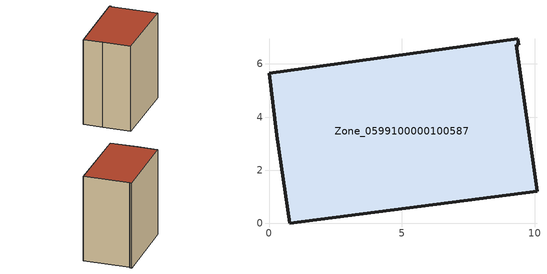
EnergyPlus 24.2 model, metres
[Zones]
Zone_0599100000100587
 floor ground (C_G): 0.78,0 0.28,3.31 0,5.64 9.36,6.95 9.39,6.72 9.29,6.71 10.08,1.21 z0
 wall outside (C_F): 0.28,3.31 0.78,0 10.08,1.21 9.29,6.71 9.39,6.72 9.36,6.95 0,5.64 0.28,3.31 z0:10.61
 roof outside (C_R): 10.08,1.21 9.29,6.71 9.39,6.72 9.36,6.95 0,5.64 0.28,3.31 0.78,0 z10.61
[BUILDING]
Pand.0599100000100587: North Axis=0; Terrain=City; Loads Convergence Tolerance Value=0.04; Temperature Convergence Tolerance Value=0.4; Solar Distribution=FullExterior; Maximum Number of Warmup Days=25; Minimum Number of Warmup Days=1
[Site:Location]
Rotterdam.The.Hague.AP_ZH_NLD Design_Conditions: Latitude=51.96; Longitude=4.45; Time Zone=1; Elevation=-4.5
[SITE:GROUNDTEMPERATURE:BUILDINGSURFACE]
18, 18, 18, 18, 18, 18, 18, 18, 18, 18, 18, 18
[MATERIAL] Thermal Absorptance=0.9; Solar Absorptance=0.7; Visible Absorptance=0.7
Name | Roughness | Thickness | Conductivity | Density | Specific Heat
G.TI.1946 | MediumSmooth | 0.15 | 1 | 540 | 1210
F.TI.1946 | Rough | 0.3 | 0.857143 | 1920 | 840
R.TI.1946 | MediumRough | 0.2 | 0.1 | 1500 | 1000
[CONSTRUCTION]
C_G: G.TI.1946
C_F: F.TI.1946
C_R: R.TI.1946
[ZONE]
Zone_0599100000100587: Type=1; Multiplier=1; Ceiling Height=Autocalculate; Volume=Autocalculate; Floor Area=autocalculate; Part of Total Floor Area=Yes
[ZONEINFILTRATION:DESIGNFLOWRATE]
Infil_Zone_0599100000100587: Zone or ZoneList or Space or SpaceList=Zone_0599100000100587; Schedule=AlwaysOn; Design Flow Rate Calculation Method=Flow/Area; Flow Rate per Floor Area=0.003; Constant Term Coefficient=1; Temperature Term Coefficient=0; Velocity Term Coefficient=0; Velocity Squared Term Coefficient=0
[HVACTEMPLATE:ZONE:IDEALLOADSAIRSYSTEM]
Zone_0599100000100587: Maximum Heating Supply Air Temperature=50; Minimum Cooling Supply Air Temperature=13; Maximum Heating Supply Air Humidity Ratio=0.0156; Minimum Cooling Supply Air Humidity Ratio=0.0077; Heating Limit=NoLimit; Cooling Limit=NoLimit; Dehumidification Control Type=ConstantSensibleHeatRatio; Cooling Sensible Heat Ratio=0.7; Dehumidification Setpoint=60; Humidification Control Type=None; Humidification Setpoint=30; Outdoor Air Method=None; Outdoor Air Flow Rate per Person=0.00944; Outdoor Air Flow Rate per Zone Floor Area=0; Outdoor Air Flow Rate per Zone=0; Demand Controlled Ventilation Type=None; Outdoor Air Economizer Type=NoEconomizer; Heat Recovery Type=None; Sensible Heat Recovery Effectiveness=0.7; Latent Heat Recovery Effectiveness=0.65
[ZONECONTROL:THERMOSTAT]
ThermostatControl_Zone_0599100000100587: Zone or ZoneList=Zone_0599100000100587; Control Type Schedule=DualSetpointControlType; Control 1=Thermostat_Zone_0599100000100587; Temperature Difference Between Cutout And Setpoint=0
[THERMOSTATSETPOINT:DUALSETPOINT]
Thermostat_Zone_0599100000100587: Heating Setpoint Temperature Schedule=HeatingSetpoint_Zone_0599100000100587; Cooling Setpoint Temperature Schedule=CoolingSetpoint_Zone_0599100000100587
[SCHEDULE:COMPACT]
HeatingSetpoint_Zone_0599100000100587: Through: 12/31, For: AllDays, Until: 24:00, 21
CoolingSetpoint_Zone_0599100000100587: Through: 12/31, For: AllDays, Until: 24:00, 24
DualSetpointControlType: Through: 12/31, For: AllDays, Until: 24:00, 4
AlwaysOn: Through: 12/31, For: AllDays, Until: 24:00, 1
